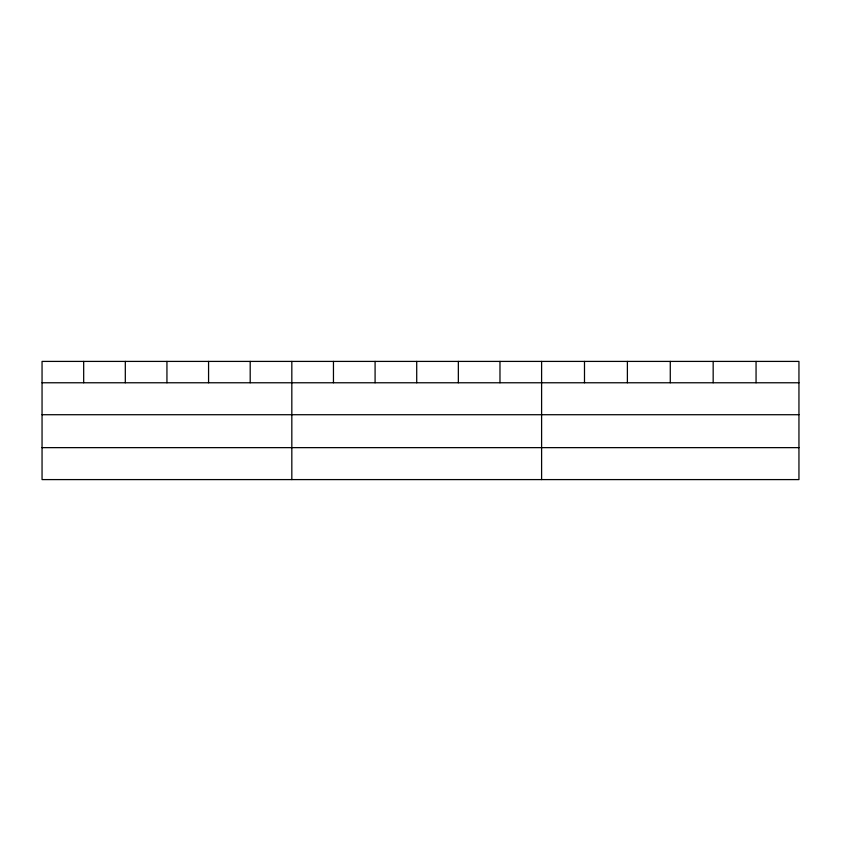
<?xml version="1.0" encoding="UTF-8"?>
<svg xmlns="http://www.w3.org/2000/svg" width="841" height="841" viewBox="0 0 841 841"><rect width="100%" height="100%" fill="white"/><g stroke="black" fill="none" stroke-linecap="round" stroke-linejoin="round"><path stroke-width="1.26" d="M798.95 414.718L798.95 361.409L42.05 361.409L42.05 479.591L798.95 479.591L798.95 414.718L42.05 414.718M42.05 382.771L798.95 382.771M42.05 447.643L798.95 447.643M756.059 361.409L756.059 382.771M713.168 361.409L713.168 382.771M670.277 361.409L670.277 382.771M627.386 361.409L627.386 382.771M584.495 361.409L584.495 382.771M541.604 361.409L541.604 479.591M499.975 361.409L499.975 382.771M458.345 361.409L458.345 382.771M416.715 361.409L416.715 382.771M375.086 361.409L375.086 382.771M333.457 361.409L333.457 382.771M291.827 361.409L291.827 479.591M250.197 361.409L250.197 382.771M208.568 361.409L208.568 382.771M166.939 361.409L166.939 382.771M125.309 361.409L125.309 382.771M83.679 361.409L83.679 382.771"/></g></svg>
